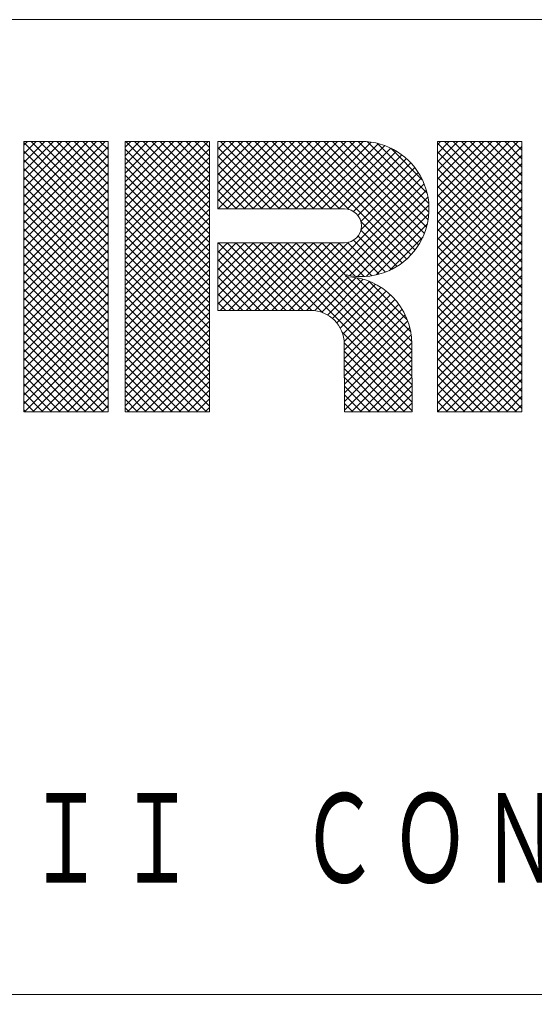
# Model space of a CAD drawing. Units: millimetres on the paper, enlarged 40 times. Extents: x -7800 to 7800, y -5578 to 5491.
# Drawn here: x -925 to -587, y -5515 to -4875 of the extents above; entities that cross this region are included whole.
import ezdxf

# ---------------------------------------------------------------- set-up
doc = ezdxf.new("R2010")
doc.units = ezdxf.units.MM
doc.header["$LTSCALE"] = 40
doc.layers.add('F-2_太線１', color=3, linetype='Continuous', lineweight=18)
doc.layers.add('F-6_文字', color=7, linetype='Continuous', lineweight=18)
doc.styles.add('ＭＳ ゴシック', font='')
doc.styles.get('ＭＳ ゴシック').set_extended_font_data('MS Gothic')

msp = doc.modelspace()

# ---------------------------------------------------------------- linework, layer by layer
at = {"layer": 'F-2_太線１'}
for p, q in [((-7800, -4874.85), (7800, -4874.85)), ((-7800, -5514.85), (7800, -5514.85))]:
    msp.add_line(p, q, dxfattribs=at)
at = {"layer": 'F-6_文字'}
for p, q in [((-922.47, -4957.37), (-919.95, -4954.85)), ((-922.47, -4963.02), (-914.29, -4954.85)), ((-922.47, -4968.68), (-908.64, -4954.85)), ((-922.47, -4974.34), (-902.98, -4954.85)), ((-922.47, -4979.99), (-897.32, -4954.85)), ((-922.47, -4985.65), (-891.67, -4954.85)), ((-922.47, -4991.31), (-886.01, -4954.85)), ((-922.47, -4996.97), (-880.35, -4954.85)), ((-922.47, -5002.62), (-874.7, -4954.85)), ((-922.47, -5008.28), (-869.04, -4954.85)), ((-922.47, -4954.85), (-866.99, -4954.85)), ((-922.47, -4954.85), (-922.47, -5132.3)), ((-922.47, -4955.68), (-866.99, -5011.15)), ((-922.47, -5013.94), (-866.99, -4958.46)), ((-917.64, -4954.85), (-866.99, -5005.5)), ((-911.99, -4954.85), (-866.99, -4999.84)), ((-906.33, -4954.85), (-866.99, -4994.18)), ((-900.67, -4954.85), (-866.99, -4988.53)), ((-895.02, -4954.85), (-866.99, -4982.87)), ((-889.36, -4954.85), (-866.99, -4977.21)), ((-883.7, -4954.85), (-866.99, -4971.56)), ((-878.05, -4954.85), (-866.99, -4965.9)), ((-872.39, -4954.85), (-866.99, -4960.24)), ((-866.99, -4954.85), (-866.99, -5132.3)), ((-855.89, -4958.67), (-852.14, -4954.92)), ((-855.89, -4964.33), (-846.49, -4954.92)), ((-855.89, -4969.99), (-840.83, -4954.92)), ((-855.89, -4975.64), (-835.17, -4954.92)), ((-855.89, -4981.3), (-829.52, -4954.92)), ((-855.89, -4986.96), (-823.86, -4954.92)), ((-855.89, -4992.61), (-818.2, -4954.92)), ((-855.89, -4998.27), (-812.54, -4954.92)), ((-855.89, -5003.93), (-806.89, -4954.92)), ((-855.89, -5009.58), (-801.23, -4954.92)), ((-855.89, -4954.92), (-800.42, -4954.92)), ((-855.89, -4954.92), (-855.89, -5132.38)), ((-855.89, -5015.24), (-800.42, -4959.76)), ((-855.34, -4954.92), (-800.42, -5009.85)), ((-849.69, -4954.92), (-800.42, -5004.19)), ((-844.03, -4954.92), (-800.42, -4998.54)), ((-838.37, -4954.92), (-800.42, -4992.88)), ((-832.72, -4954.92), (-800.42, -4987.22)), ((-827.06, -4954.92), (-800.42, -4981.57)), ((-821.4, -4954.92), (-800.42, -4975.91)), ((-815.75, -4954.92), (-800.42, -4970.25)), ((-810.09, -4954.92), (-800.42, -4964.59)), ((-804.43, -4954.92), (-800.42, -4958.94)), ((-800.42, -4954.85), (-800.42, -5132.38)), ((-794.87, -4959.88), (-789.84, -4954.85)), ((-794.87, -4965.53), (-784.19, -4954.85)), ((-794.87, -4971.19), (-778.53, -4954.85)), ((-794.87, -4976.85), (-772.87, -4954.85)), ((-794.87, -4982.5), (-767.22, -4954.85)), ((-794.87, -4988.16), (-761.56, -4954.85)), ((-794.87, -4993.82), (-755.9, -4954.85)), ((-794.87, -4954.85), (-700.56, -4954.85)), ((-794.87, -4954.85), (-794.87, -4999.23)), ((-794.87, -4958.83), (-754.47, -4999.23)), ((-794.63, -4999.23), (-750.25, -4954.85)), ((-793.19, -4954.85), (-748.81, -4999.23)), ((-788.97, -4999.23), (-744.59, -4954.85)), ((-787.54, -4954.85), (-743.15, -4999.23)), ((-783.31, -4999.23), (-738.93, -4954.85)), ((-781.88, -4954.85), (-737.5, -4999.23)), ((-777.66, -4999.23), (-733.27, -4954.85)), ((-776.22, -4954.85), (-731.84, -4999.23)), ((-772, -4999.23), (-727.62, -4954.85)), ((-770.57, -4954.85), (-726.18, -4999.23)), ((-766.34, -4999.23), (-721.96, -4954.85)), ((-764.91, -4954.85), (-720.53, -4999.23)), ((-760.69, -4999.23), (-716.3, -4954.85)), ((-759.25, -4954.85), (-714.87, -4999.23)), ((-755.03, -4999.23), (-710.65, -4954.85)), ((-753.59, -4954.85), (-708.85, -4999.59)), ((-749.37, -4999.23), (-704.99, -4954.85)), ((-747.94, -4954.85), (-670.71, -5032.08)), ((-743.72, -4999.23), (-699.35, -4954.86)), ((-742.28, -4954.85), (-667.88, -5029.25)), ((-738.06, -4999.23), (-694.14, -4955.31)), ((-736.62, -4954.85), (-665.3, -5026.18)), ((-732.4, -4999.23), (-689.44, -4956.26)), ((-730.97, -4954.85), (-662.98, -5022.84)), ((-726.74, -4999.23), (-685.13, -4957.62)), ((-725.31, -4954.85), (-660.94, -5019.22)), ((-721.09, -4999.23), (-681.17, -4959.31)), ((-719.65, -4954.85), (-659.19, -5015.31)), ((-714, -4954.85), (-657.78, -5011.06)), ((-708.34, -4954.85), (-656.76, -5006.42)), ((-702.68, -4954.85), (-656.23, -5001.3)), ((-696.87, -4955), (-656.33, -4995.54)), ((-690.13, -4956.09), (-657.42, -4988.8)), ((-681.33, -4959.23), (-660.56, -4980)), ((-650.63, -4957.06), (-648.5, -4954.92)), ((-650.63, -4962.71), (-642.84, -4954.92)), ((-650.63, -4968.37), (-637.18, -4954.92)), ((-650.63, -4974.03), (-631.53, -4954.92)), ((-650.63, -4979.68), (-625.87, -4954.92)), ((-650.63, -4985.34), (-620.21, -4954.92)), ((-650.63, -4991), (-614.55, -4954.92)), ((-650.63, -4996.65), (-608.9, -4954.92)), ((-650.63, -5002.31), (-603.24, -4954.92)), ((-650.63, -5007.97), (-597.58, -4954.92)), ((-650.63, -4954.92), (-595.15, -4954.92)), ((-650.63, -4955.99), (-595.15, -5011.47)), ((-650.63, -5013.62), (-595.15, -4958.15)), ((-646.04, -4954.92), (-595.15, -5005.81)), ((-640.38, -4954.92), (-595.15, -5000.16)), ((-634.73, -4954.92), (-595.15, -4994.5)), ((-629.07, -4954.92), (-595.15, -4988.84)), ((-623.41, -4954.92), (-595.15, -4983.18)), ((-617.76, -4954.92), (-595.15, -4977.53)), ((-612.1, -4954.92), (-595.15, -4971.87)), ((-606.44, -4954.92), (-595.15, -4966.21)), ((-600.79, -4954.92), (-595.15, -4960.56)), ((-595.15, -4954.92), (-595.15, -5132.38)), ((-922.47, -4961.34), (-866.99, -5016.81)), ((-922.47, -5019.59), (-866.99, -4964.12)), ((-855.89, -4960.03), (-800.42, -5015.51)), ((-855.89, -5020.9), (-800.42, -4965.42)), ((-855.89, -4965.69), (-800.42, -5021.16)), ((-794.87, -4964.48), (-760.12, -4999.23)), ((-715.43, -4999.23), (-677.51, -4961.3)), ((-709.91, -4999.37), (-674.12, -4963.58)), ((-705.79, -5000.91), (-671.01, -4966.12)), ((-650.63, -4961.65), (-595.15, -5017.13)), ((-650.63, -5019.28), (-595.15, -4963.8)), ((-922.47, -4966.99), (-866.99, -5022.47)), ((-922.47, -5025.25), (-866.99, -4969.77)), ((-922.47, -4972.65), (-866.99, -5028.13)), ((-855.89, -5026.55), (-800.42, -4971.08)), ((-855.89, -4971.34), (-800.42, -5026.82)), ((-794.87, -4970.14), (-765.78, -4999.23)), ((-702.83, -5003.6), (-668.14, -4968.91)), ((-700.96, -5007.38), (-665.54, -4971.97)), ((-650.63, -4967.3), (-595.15, -5022.78)), ((-650.63, -5024.94), (-595.15, -4969.46)), ((-922.47, -5030.91), (-866.99, -4975.43)), ((-922.47, -4978.31), (-866.99, -5033.78)), ((-855.89, -5032.21), (-800.42, -4976.74)), ((-855.89, -4977), (-800.42, -5032.48)), ((-794.87, -4975.8), (-771.44, -4999.23)), ((-748.06, -5065.8), (-661.13, -4978.87)), ((-700.88, -5012.96), (-663.2, -4975.28)), ((-650.63, -4972.96), (-595.15, -5028.44)), ((-650.63, -5030.59), (-595.15, -4975.12)), ((-650.63, -4978.62), (-595.15, -5034.1)), ((-922.47, -5036.56), (-866.99, -4981.09)), ((-922.47, -4983.96), (-866.99, -5039.44)), ((-855.89, -5037.87), (-800.42, -4982.39)), ((-855.89, -4982.66), (-800.42, -5038.13)), ((-794.87, -4981.45), (-777.1, -4999.23)), ((-742.41, -5065.8), (-659.35, -4982.75)), ((-650.63, -5036.25), (-595.15, -4980.77)), ((-650.63, -4984.27), (-595.15, -5039.75)), ((-922.47, -5042.22), (-866.99, -4986.74)), ((-922.47, -4989.62), (-866.99, -5045.1)), ((-855.89, -5043.53), (-800.42, -4988.05)), ((-855.89, -4988.31), (-800.42, -5043.79)), ((-794.87, -4987.11), (-782.75, -4999.23)), ((-736.75, -5065.8), (-657.91, -4986.96)), ((-708.23, -5042.94), (-656.85, -4991.56)), ((-650.63, -5041.91), (-595.15, -4986.43)), ((-650.63, -4989.93), (-595.15, -5045.41)), ((-922.47, -5047.88), (-866.99, -4992.4)), ((-922.47, -4995.28), (-866.99, -5050.75)), ((-922.47, -5053.53), (-866.99, -4998.06)), ((-855.89, -5049.18), (-800.42, -4993.71)), ((-855.89, -4993.97), (-800.42, -5049.45)), ((-794.87, -4992.77), (-788.41, -4999.23)), ((-703.17, -5043.54), (-656.25, -4996.62)), ((-650.63, -5047.57), (-595.15, -4992.09)), ((-650.63, -4995.59), (-595.15, -5051.07)), ((-650.63, -5053.22), (-595.15, -4997.74)), ((-922.47, -5000.93), (-866.99, -5056.41)), ((-922.47, -5059.19), (-866.99, -5003.71)), ((-855.89, -5054.84), (-800.42, -4999.36)), ((-855.89, -4999.63), (-800.42, -5055.1)), ((-794.87, -4998.42), (-794.07, -4999.23)), ((-711.66, -4999.23), (-794.87, -4999.23)), ((-697.48, -5043.5), (-656.28, -5002.31)), ((-650.63, -5001.25), (-595.15, -5056.72)), ((-650.63, -5058.88), (-595.15, -5003.4)), ((-922.47, -5006.59), (-866.99, -5062.07)), ((-922.47, -5064.85), (-866.99, -5009.37)), ((-855.89, -5060.5), (-800.42, -5005.02)), ((-855.89, -5005.28), (-800.42, -5060.76)), ((-855.89, -5066.15), (-800.42, -5010.68)), ((-855.89, -5010.94), (-800.42, -5066.42)), ((-700.92, -5007.52), (-673.8, -5034.64)), ((-690.86, -5042.54), (-657.25, -5008.93)), ((-650.63, -5006.9), (-595.15, -5062.38)), ((-650.63, -5064.54), (-595.15, -5009.06)), ((-922.47, -5012.25), (-866.99, -5067.72)), ((-922.47, -5070.5), (-866.99, -5015.03)), ((-855.89, -5071.81), (-800.42, -5016.33)), ((-855.89, -5016.6), (-800.42, -5072.07)), ((-702.78, -5016.98), (-680.79, -5038.97)), ((-700.93, -5013.17), (-677.16, -5036.94)), ((-682.38, -5039.72), (-660.07, -5017.41)), ((-650.63, -5012.56), (-595.15, -5068.04)), ((-650.63, -5070.19), (-595.15, -5014.71)), ((-922.47, -5017.9), (-866.99, -5073.38)), ((-922.47, -5076.16), (-866.99, -5020.69)), ((-922.47, -5023.56), (-866.99, -5079.04)), ((-855.89, -5077.47), (-800.42, -5021.99)), ((-855.89, -5022.26), (-800.42, -5077.73)), ((-794.87, -5022.1), (-794.19, -5021.42)), ((-794.87, -5027.76), (-788.53, -5021.42)), ((-794.87, -5033.42), (-782.88, -5021.42)), ((-794.87, -5039.07), (-777.22, -5021.42)), ((-794.87, -5044.73), (-771.56, -5021.42)), ((-794.87, -5050.39), (-765.91, -5021.42)), ((-794.87, -5056.04), (-760.25, -5021.42)), ((-794.87, -5061.7), (-754.59, -5021.42)), ((-794.87, -5021.42), (-794.87, -5065.8)), ((-794.87, -5021.42), (-711.66, -5021.42)), ((-794.5, -5021.42), (-750.12, -5065.8)), ((-793.32, -5065.8), (-748.94, -5021.42)), ((-788.85, -5021.42), (-744.46, -5065.8)), ((-787.66, -5065.8), (-743.28, -5021.42)), ((-783.19, -5021.42), (-738.81, -5065.8)), ((-782, -5065.8), (-737.62, -5021.42)), ((-777.53, -5021.42), (-733.13, -5065.82)), ((-776.35, -5065.8), (-731.97, -5021.42)), ((-771.88, -5021.42), (-726.01, -5067.29)), ((-770.69, -5065.8), (-726.31, -5021.42)), ((-766.22, -5021.42), (-667.31, -5120.33)), ((-765.03, -5065.8), (-720.65, -5021.42)), ((-760.56, -5021.42), (-667.33, -5114.66)), ((-759.38, -5065.8), (-714.99, -5021.42)), ((-754.9, -5021.42), (-667.34, -5108.98)), ((-753.72, -5065.8), (-709.02, -5021.1)), ((-749.25, -5021.42), (-667.36, -5103.31)), ((-743.59, -5021.42), (-667.38, -5097.63)), ((-737.93, -5021.42), (-667.4, -5091.96)), ((-732.28, -5021.42), (-667.45, -5086.25)), ((-726.62, -5021.42), (-704.61, -5043.43)), ((-720.96, -5021.42), (-698.81, -5043.58)), ((-715.31, -5021.42), (-693.66, -5043.07)), ((-709.8, -5021.27), (-688.99, -5042.08)), ((-705.72, -5019.7), (-684.72, -5040.69)), ((-650.63, -5018.22), (-595.15, -5073.69)), ((-650.63, -5075.85), (-595.15, -5020.37)), ((-650.63, -5023.87), (-595.15, -5079.35)), ((-922.47, -5081.82), (-866.99, -5026.34)), ((-922.47, -5029.22), (-866.99, -5084.69)), ((-855.89, -5083.12), (-800.42, -5027.65)), ((-855.89, -5027.91), (-800.42, -5083.39)), ((-794.87, -5026.71), (-755.78, -5065.8)), ((-650.63, -5081.51), (-595.15, -5026.03)), ((-650.63, -5029.53), (-595.15, -5085.01)), ((-922.47, -5087.48), (-866.99, -5032)), ((-922.47, -5034.87), (-866.99, -5090.35)), ((-855.89, -5088.78), (-800.42, -5033.3)), ((-855.89, -5033.57), (-800.42, -5089.05)), ((-794.87, -5032.37), (-761.43, -5065.8)), ((-650.63, -5087.16), (-595.15, -5031.68)), ((-650.63, -5035.19), (-595.15, -5090.67)), ((-922.47, -5093.13), (-866.99, -5037.66)), ((-922.47, -5040.53), (-866.99, -5096.01)), ((-855.89, -5094.44), (-800.42, -5038.96)), ((-855.89, -5039.23), (-800.42, -5094.7)), ((-794.87, -5038.02), (-767.09, -5065.8)), ((-650.63, -5092.82), (-595.15, -5037.34)), ((-650.63, -5040.84), (-595.15, -5096.32)), ((-650.63, -5098.48), (-595.15, -5043)), ((-922.47, -5098.79), (-866.99, -5043.31)), ((-922.47, -5046.19), (-866.99, -5101.66)), ((-922.47, -5104.45), (-866.99, -5048.97)), ((-855.89, -5100.09), (-800.42, -5044.62)), ((-855.89, -5044.88), (-800.42, -5100.36)), ((-794.87, -5043.68), (-772.75, -5065.8)), ((-794.87, -5049.34), (-778.4, -5065.8)), ((-731.26, -5065.97), (-708.99, -5043.7)), ((-726.67, -5067.04), (-703.94, -5044.31)), ((-722.8, -5068.83), (-699.36, -5045.39)), ((-719.5, -5071.18), (-695.16, -5046.85)), ((-716.72, -5074.06), (-691.29, -5048.63)), ((-703.68, -5044.36), (-668.16, -5079.88)), ((-695.78, -5046.6), (-670.4, -5071.98)), ((-650.63, -5046.5), (-595.15, -5101.98)), ((-650.63, -5104.13), (-595.15, -5048.65)), ((-922.47, -5051.84), (-866.99, -5107.32)), ((-922.47, -5110.1), (-866.99, -5054.63)), ((-855.89, -5105.75), (-800.42, -5050.27)), ((-855.89, -5050.54), (-800.42, -5106.02)), ((-855.89, -5111.41), (-800.42, -5055.93)), ((-794.87, -5054.99), (-784.06, -5065.8)), ((-714.46, -5077.45), (-687.72, -5050.71)), ((-712.79, -5081.44), (-684.41, -5053.07)), ((-711.87, -5086.18), (-681.37, -5055.68)), ((-650.63, -5052.16), (-595.15, -5107.64)), ((-650.63, -5109.79), (-595.15, -5054.31)), ((-922.47, -5057.5), (-866.99, -5112.98)), ((-922.47, -5115.76), (-866.99, -5060.28)), ((-855.89, -5056.2), (-800.42, -5111.67)), ((-855.89, -5117.06), (-800.42, -5061.59)), ((-855.89, -5061.85), (-800.42, -5117.33)), ((-794.87, -5060.65), (-789.72, -5065.8)), ((-711.78, -5091.75), (-678.59, -5058.55)), ((-711.77, -5097.39), (-676.06, -5061.68)), ((-650.63, -5057.81), (-595.15, -5113.29)), ((-650.63, -5115.45), (-595.15, -5059.97)), ((-922.47, -5063.16), (-866.99, -5118.63)), ((-922.47, -5121.42), (-866.99, -5065.94)), ((-855.89, -5122.72), (-800.42, -5067.25)), ((-855.89, -5067.51), (-800.42, -5122.99)), ((-794.87, -5065.8), (-733.99, -5065.8)), ((-711.75, -5103.03), (-673.79, -5065.07)), ((-711.73, -5108.67), (-671.81, -5068.74)), ((-650.63, -5063.47), (-595.15, -5118.95)), ((-650.63, -5121.1), (-595.15, -5065.63)), ((-922.47, -5068.82), (-866.99, -5124.29)), ((-922.47, -5127.07), (-866.99, -5071.6)), ((-922.47, -5074.47), (-866.99, -5129.95)), ((-855.89, -5128.38), (-800.42, -5072.9)), ((-855.89, -5073.17), (-800.42, -5128.64)), ((-711.71, -5114.31), (-670.12, -5072.72)), ((-650.63, -5069.13), (-595.15, -5124.61)), ((-650.63, -5126.76), (-595.15, -5071.28)), ((-650.63, -5074.78), (-595.15, -5130.26)), ((-922.47, -5080.13), (-870.3, -5132.3)), ((-922.04, -5132.3), (-866.99, -5077.25)), ((-855.89, -5078.82), (-802.34, -5132.38)), ((-854.23, -5132.38), (-800.42, -5078.56)), ((-713.28, -5080.02), (-667.29, -5126.01)), ((-711.69, -5119.94), (-668.79, -5077.04)), ((-650.63, -5080.44), (-598.69, -5132.38)), ((-650.59, -5132.38), (-595.15, -5076.94)), ((-922.47, -5085.79), (-875.95, -5132.3)), ((-916.38, -5132.3), (-866.99, -5082.91)), ((-855.89, -5084.48), (-808, -5132.38)), ((-848.58, -5132.38), (-800.42, -5084.22)), ((-711.81, -5087.14), (-667.27, -5131.68)), ((-711.8, -5087.92), (-711.66, -5132.37)), ((-711.68, -5125.58), (-667.85, -5081.76)), ((-711.66, -5131.22), (-667.42, -5086.99)), ((-650.63, -5086.1), (-604.35, -5132.38)), ((-644.93, -5132.38), (-595.15, -5082.6)), ((-922.47, -5091.44), (-881.61, -5132.3)), ((-910.73, -5132.3), (-866.99, -5088.57)), ((-905.07, -5132.3), (-866.99, -5094.22)), ((-855.89, -5090.14), (-813.65, -5132.38)), ((-842.92, -5132.38), (-800.42, -5089.87)), ((-711.78, -5092.83), (-672.23, -5132.38)), ((-707.15, -5132.37), (-667.4, -5092.62)), ((-650.63, -5091.75), (-610.01, -5132.38)), ((-639.27, -5132.38), (-595.15, -5088.25)), ((-633.62, -5132.38), (-595.15, -5093.91)), ((-922.47, -5097.1), (-887.27, -5132.3)), ((-899.41, -5132.3), (-866.99, -5099.88)), ((-855.89, -5095.79), (-819.31, -5132.38)), ((-837.26, -5132.38), (-800.42, -5095.53)), ((-711.76, -5098.5), (-677.89, -5132.37)), ((-701.49, -5132.37), (-667.38, -5098.26)), ((-650.63, -5097.41), (-615.66, -5132.38)), ((-627.96, -5132.38), (-595.15, -5099.57)), ((-922.47, -5102.76), (-892.93, -5132.3)), ((-893.76, -5132.3), (-866.99, -5105.54)), ((-855.89, -5101.45), (-824.97, -5132.38)), ((-855.89, -5107.11), (-830.63, -5132.38)), ((-831.61, -5132.38), (-800.42, -5101.19)), ((-825.95, -5132.38), (-800.42, -5106.84)), ((-711.74, -5104.18), (-683.55, -5132.37)), ((-695.84, -5132.37), (-667.36, -5103.89)), ((-650.63, -5103.07), (-621.32, -5132.38)), ((-622.3, -5132.38), (-595.15, -5105.22)), ((-922.47, -5108.41), (-898.58, -5132.3)), ((-888.1, -5132.3), (-866.99, -5111.19)), ((-855.89, -5112.77), (-836.28, -5132.38)), ((-820.29, -5132.38), (-800.42, -5112.5)), ((-711.73, -5109.85), (-689.21, -5132.37)), ((-690.18, -5132.37), (-667.34, -5109.53)), ((-650.63, -5108.73), (-626.98, -5132.38)), ((-616.65, -5132.38), (-595.15, -5110.88)), ((-922.47, -5114.07), (-904.24, -5132.3)), ((-922.47, -5119.73), (-909.9, -5132.3)), ((-882.44, -5132.3), (-866.99, -5116.85)), ((-855.89, -5118.42), (-841.94, -5132.38)), ((-814.64, -5132.38), (-800.42, -5118.16)), ((-711.71, -5115.53), (-694.86, -5132.37)), ((-684.53, -5132.37), (-667.33, -5115.17)), ((-650.63, -5114.38), (-632.64, -5132.38)), ((-610.99, -5132.38), (-595.15, -5116.54)), ((-922.47, -5125.38), (-915.55, -5132.3)), ((-876.79, -5132.3), (-866.99, -5122.51)), ((-855.89, -5124.08), (-847.6, -5132.38)), ((-808.98, -5132.38), (-800.42, -5123.81)), ((-711.69, -5121.2), (-700.52, -5132.37)), ((-678.87, -5132.37), (-667.31, -5120.81)), ((-650.63, -5120.04), (-638.29, -5132.38)), ((-650.63, -5125.7), (-643.95, -5132.38)), ((-605.33, -5132.38), (-595.15, -5122.19)), ((-922.47, -5131.04), (-921.21, -5132.3)), ((-922.47, -5132.3), (-866.99, -5132.3)), ((-871.13, -5132.3), (-866.99, -5128.17)), ((-855.89, -5129.74), (-853.25, -5132.38)), ((-855.89, -5132.38), (-800.42, -5132.38)), ((-803.32, -5132.38), (-800.42, -5129.47)), ((-711.67, -5126.88), (-706.18, -5132.37)), ((-673.21, -5132.38), (-667.29, -5126.45)), ((-667.56, -5132.38), (-667.27, -5132.09)), ((-650.63, -5131.35), (-649.61, -5132.38)), ((-599.68, -5132.38), (-595.15, -5127.85))]:
    msp.add_line(p, q, dxfattribs=at)
for points in [[(-650.63, -4954.92), (-650.63, -5132.38), (-595.15, -5132.38)], [(-711.66, -5132.37), (-667.27, -5132.38), (-667.41, -5087.85)]]:
    msp.add_lwpolyline(points, dxfattribs=at)
for centre, radius, start, end in [((-700.56, -4999.23), 44.38, 256.85612, 90), ((-711.66, -5010.33), 11.1, 270, 90), ((-711.8, -5087.99), 44.38, 0.17969, 88.87781), ((-733.99, -5087.99), 22.19, 0.17969, 90)]:
    msp.add_arc(centre, radius, start, end, dxfattribs=at)

# ---------------------------------------------------------------- texts
at = {"layer": 'F-6_文字', "color": 4, "insert": (-1100, -5449.97), "char_height": 58.65, "attachment_point": 7, "style": 'ＭＳ ゴシック'}
msp.add_mtext('\\T1.15;\\W0.65;ＫＩＲＩＩ\u3000ＣＯＮＳＴＲＵＣＴＩＯＮ\u3000ＭＡＴＥＲＩＡＬＳ\u3000ＣＯ．，ＬＴＤ．', dxfattribs=at)

doc.saveas('drawing.dxf')
